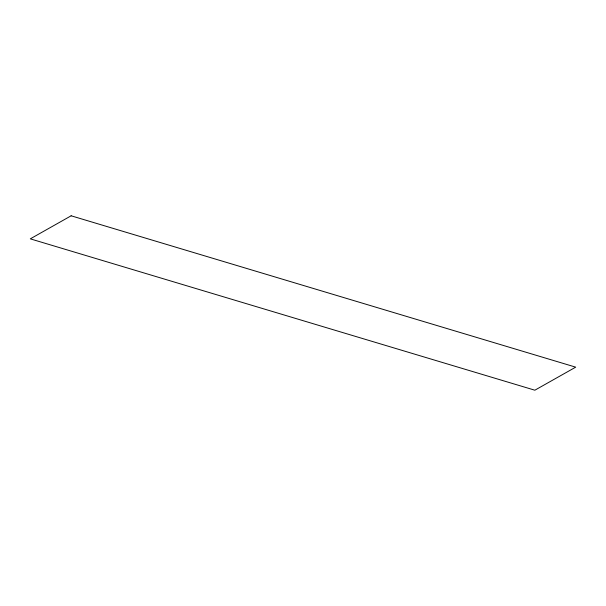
<?xml version="1.0" encoding="UTF-8"?>
<svg xmlns="http://www.w3.org/2000/svg" width="606" height="606" viewBox="0 0 606 606"><rect width="100%" height="100%" fill="white"/><g stroke="black" fill="none" stroke-linecap="round" stroke-linejoin="round"><path stroke-width="0.91" d="M71.144 215.797L30.3 238.847L534.856 390.203L575.7 367.153L71.144 215.797"/></g></svg>
